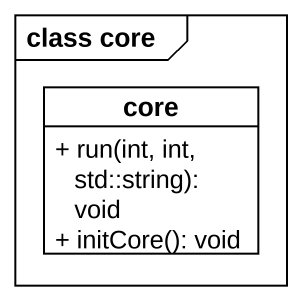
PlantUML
@startuml
mainframe class core
hide circle
hide empty members
skinparam classAttributeIconSize 0
class core {
  + run(int, int, std::string): void
  + initCore(): void
}
@enduml
